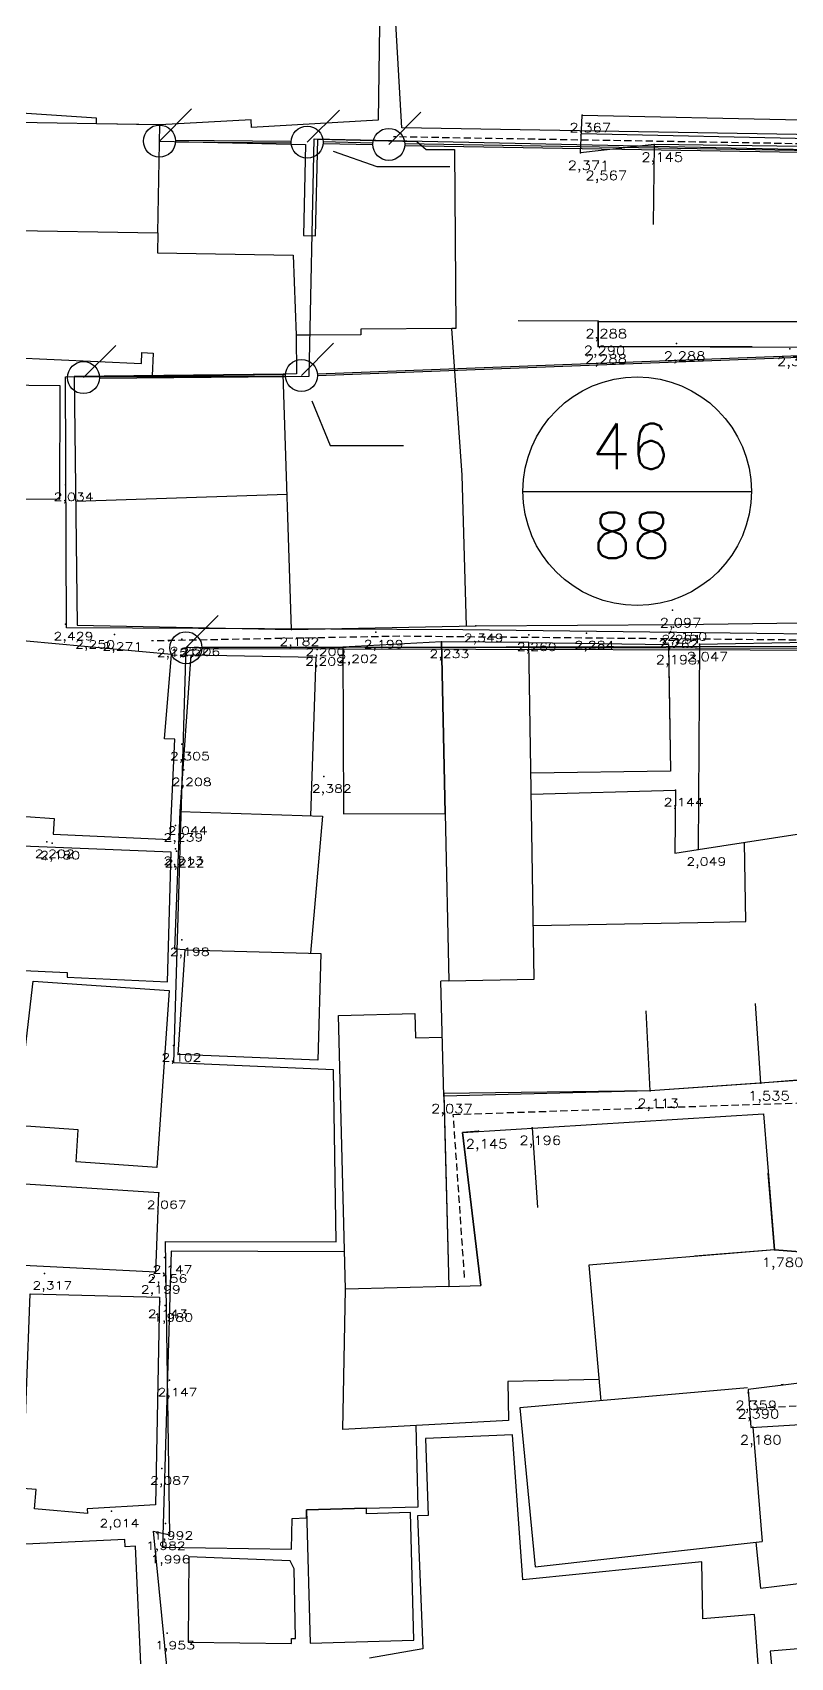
# Model space of a CAD drawing. Extents: x -160 to 364724, y -100 to 7353297.
# Drawn here: x 359186.8 to 359220, y 7352614 to 7352685.1 of the extents above; entities that cross this region are included whole.
import ezdxf
from ezdxf.enums import TextEntityAlignment as Align

# ---------------------------------------------------------------- set-up
doc = ezdxf.new("R2010")
doc.units = 0
doc.header["$LTSCALE"] = 5
for name, pattern in [('CENTER2', [1.125, 0.75, -0.125, 0.125, -0.125]), ('CONTINUO', [0]), ('DASHDOT2', [12.7, 6.35, -3.175, 0, -3.175]), ('HIDDEN2', [0.1875, 0.125, -0.0625])]:
    doc.linetypes.add(name, pattern=pattern)
for name, color, linetype in [('0-quadras', 6, 'Continuous'), ('COTAS', 1, 'Continuous'), ('ID_TRECHO_PV', 7, 'Continuous'), ('LIN - REDE EXISTENTE SECUNDÁRIA', 2, 'Continuous'), ('LT-COTAS', 7, 'CONTINUO'), ('LT-COTAS-W', 7, 'CONTINUO'), ('ortofoto', 7, 'Continuous'), ('P_Eixo', 1, 'CENTER2'), ('PONTOS-AGUA_U', 7, 'Continuous'), ('PS_PONTOS_IDENTIFICACAO_LIN', 7, 'Continuous'), ('TEXTO', 7, 'Continuous'), ('TUBO_PE_80_NTS194_PN_10', 7, 'Continuous'), ('TUBO_PE_80_NTS194_PN_12_5', 7, 'Continuous')]:
    doc.layers.add(name, color=color, linetype=linetype)
doc.layers.add('LT-ALINHAMENTO-PREDIAL', color=4, linetype='DASHDOT2', lineweight=25)
doc.styles.add('SABESP', font='ROMANS.shx', dxfattribs={"height": 2})
doc.styles.add('simplex', font='simplex.shx', dxfattribs={"width": 0.8})
doc.styles.get("Standard").update_dxf_attribs({"font": 'arial.ttf'})
picture_1 = doc.add_image_def('image1.tif', size_in_pixel=(14710, 13573))

# ---------------------------------------------------------------- blocks, each defined once
blk = doc.blocks.new('SIMB_PONTO')
at = {"color": 0}
blk.add_point((0, 0), dxfattribs=at)
for tag in ['COTA', 'PONTO', 'DESC']:
    blk.add_attdef(tag, (0, 0), '', height=1)
blk = doc.blocks.new('*U967', base_point=(550.698, 290.358))
blk.add_circle((550.698, 290.358), 0.14)
blk = doc.blocks.new('*U968', base_point=(550.698, 290.358))
blk.add_circle((550.698, 290.358), 0.14)
blk = doc.blocks.new('*U969', base_point=(550.698, 290.358))
blk.add_circle((550.698, 290.358), 0.14)
blk = doc.blocks.new('*U978', base_point=(550.698, 290.358))
blk.add_circle((550.698, 290.358), 0.14)
blk = doc.blocks.new('*U981', base_point=(550.698, 290.358))
blk.add_circle((550.698, 290.358), 0.14)
blk = doc.blocks.new('*U982', base_point=(550.698, 290.358))
blk.add_circle((550.698, 290.358), 0.14)

msp = doc.modelspace()

# ---------------------------------------------------------------- linework, layer by layer
at = {"layer": '0-quadras', "color": 5, "lineweight": 30, "ltscale": 0.3}
for points in [[(359270.236, 7352689.021), (359270.181, 7352679.778), (359240.103, 7352680.072), (359238.397, 7352680.324), (359203.002, 7352680.914), (359202.416, 7352691.073)], [(359233.746, 7352658.605), (359205.668, 7352658.957), (359188.327, 7352659.053), (359188.28, 7352670.029), (359198.935, 7352670.052), (359199.166, 7352680.434), (359224.186, 7352679.897)], [(359222.584, 7352672.435), (359211.591, 7352672.435), (359211.587, 7352671.357), (359221.388, 7352671.321)], [(359193.241, 7352608.321), (359192.128, 7352619.542), (359192.838, 7352619.377), (359192.648, 7352632.209), (359200.122, 7352632.194), (359200.004, 7352639.709), (359193.017, 7352640.019), (359193.555, 7352658.194), (359221.574, 7352658.253)], [(359226.148, 7352639.653), (359213.86, 7352638.799), (359204.836, 7352638.682), (359205.053, 7352630.244), (359206.448, 7352630.279), (359205.651, 7352636.978), (359218.821, 7352637.795), (359219.311, 7352631.845), (359222.289, 7352631.604)], [(359222.611, 7352626.29), (359218.149, 7352625.735), (359218.277, 7352624.075), (359227.679, 7352624.639)], [(359219.135, 7352606.328), (359218.425, 7352615.886), (359216.171, 7352615.708), (359216.126, 7352618.198), (359208.295, 7352617.401), (359207.835, 7352623.745), (359204.039, 7352623.597), (359204.143, 7352620.217), (359203.683, 7352620.202), (359203.92, 7352614.388), (359201.577, 7352613.984)]]:
    msp.add_lwpolyline(points, dxfattribs=at)
at = {"layer": 'COTAS', "ltscale": 4}
msp.add_line((359208.294, 7352665.018), (359218.294, 7352665.018), dxfattribs=at)
msp.add_line((359208.294, 7352665.018), (359218.294, 7352665.018), dxfattribs=at)
at = {"layer": 'COTAS'}
msp.add_circle((359213.294, 7352665.025), 5, dxfattribs=at)
msp.add_circle((359213.294, 7352665.025), 5, dxfattribs=at)
at = {"layer": 'ID_TRECHO_PV'}
for p, q in [((359192.388, 7352680.339), (359193.795, 7352681.746)), ((359198.856, 7352680.29), (359200.263, 7352681.697)), ((359202.428, 7352680.194), (359203.835, 7352681.602)), ((359189.066, 7352669.992), (359190.474, 7352671.399)), ((359198.604, 7352670.086), (359200.011, 7352671.493)), ((359193.549, 7352658.178), (359194.956, 7352659.585))]:
    msp.add_line(p, q, dxfattribs=at)
at = {"layer": 'LIN - REDE EXISTENTE SECUNDÁRIA'}
msp.add_line((359272.745, 7352679.342), (359210.857, 7352680.653), dxfattribs=at)
at = {"layer": 'LT-ALINHAMENTO-PREDIAL', "color": 8}
for p, q in [((359216.024, 7352658.336), (359220.772, 7352658.419)), ((359204.839, 7352638.566), (359204.709, 7352643.597)), ((359218.711, 7352639.131), (359213.86, 7352638.799)), ((359221.548, 7352639.36), (359218.711, 7352639.131)), ((359213.86, 7352638.799), (359204.839, 7352638.566))]:
    msp.add_line(p, q, dxfattribs=at)
at = {"layer": 'LT-ALINHAMENTO-PREDIAL', "color": 8, "ltscale": 3, "flags": 128}
for points in [[(359185.914, 7352681.591), (359186.043, 7352690.002), (359192.099, 7352690.152), (359192.106, 7352689.894), (359200.284, 7352690.097), (359200.268, 7352690.75), (359201.46, 7352690.78), (359202.021, 7352685.389), (359201.956, 7352681.248), (359196.416, 7352680.926), (359196.396, 7352681.264), (359192.4, 7352681.047), (359189.634, 7352681.095), (359189.638, 7352681.345), (359185.914, 7352681.591)], [(359192.254, 7352681.05), (359177.46, 7352681.306), (359177.378, 7352676.581), (359192.318, 7352676.322), (359192.4, 7352681.047)], [(359192.388, 7352680.339), (359198.787, 7352680.189), (359198.694, 7352676.203), (359199.215, 7352676.191), (359199.315, 7352680.428), (359203.659, 7352680.325), (359204.062, 7352679.974), (359205.305, 7352679.974), (359205.356, 7352672.136), (359205.186, 7352672.134)], [(359186.142, 7352676.429), (359185.875, 7352670.877), (359191.602, 7352670.603), (359191.625, 7352671.091), (359192.114, 7352671.067), (359192.067, 7352670.077)], [(359192.318, 7352676.322), (359192.303, 7352675.448), (359198.238, 7352675.345), (359198.371, 7352671.842)], [(359205.824, 7352659.123), (359205.64, 7352665.719), (359205.186, 7352672.134), (359201.197, 7352672.108), (359201.199, 7352671.86), (359199, 7352671.846), (359198.371, 7352671.842), (359198.382, 7352670.154), (359197.803, 7352670.147)], [(359180.883, 7352669.699), (359180.82, 7352664.78), (359183.488, 7352664.702), (359188.023, 7352664.677), (359188.051, 7352669.628), (359180.884, 7352669.721)], [(359188.657, 7352670.026), (359188.79, 7352659.161), (359198.163, 7352658.968), (359197.803, 7352670.147), (359188.657, 7352670.035)], [(359188.723, 7352664.593), (359197.973, 7352664.891)], [(359177.344, 7352659.306), (359176.793, 7352651.581), (359182.466, 7352651.176), (359182.434, 7352650.738), (359184.977, 7352650.557), (359185.002, 7352650.906), (359187.779, 7352650.708), (359187.739, 7352650.025), (359192.861, 7352649.787), (359193.065, 7352654.178), (359192.609, 7352654.199), (359192.913, 7352657.886), (359177.344, 7352659.306)], [(359198.163, 7352658.968), (359206.233, 7352659.132), (359215.135, 7352659.199), (359222.574, 7352659.3)], [(359200.408, 7352658.204), (359200.449, 7352650.909), (359204.889, 7352650.934), (359204.727, 7352658.433), (359200.408, 7352658.204)], [(359204.727, 7352658.433), (359204.889, 7352650.934), (359205.048, 7352643.604), (359208.783, 7352643.685), (359208.558, 7352658.4), (359204.727, 7352658.433)], [(359208.55, 7352658.4), (359214.667, 7352658.315), (359214.751, 7352652.78), (359208.646, 7352652.687)], [(359214.668, 7352658.204), (359214.751, 7352652.78)], [(359193.299, 7352651.017), (359193.775, 7352657.867), (359199.232, 7352657.759), (359199.005, 7352650.831)], [(359208.66, 7352651.766), (359214.978, 7352651.947), (359214.949, 7352649.188), (359215.973, 7352649.348)], [(359193.518, 7352644.97), (359193.066, 7352645), (359193.299, 7352651.017), (359199.518, 7352650.814), (359198.993, 7352644.814)], [(359208.748, 7352646.022), (359215.955, 7352646.159), (359218.052, 7352646.199), (359217.987, 7352649.663)], [(359184.687, 7352649.574), (359184.415, 7352644.625), (359185.427, 7352644.534), (359186.119, 7352644.079), (359188.356, 7352643.974), (359188.347, 7352643.768), (359192.744, 7352643.562), (359192.896, 7352649.229), (359184.687, 7352649.574)], [(359193.209, 7352640.39), (359193.518, 7352644.97), (359199.459, 7352644.801), (359199.326, 7352640.131), (359193.209, 7352640.39)], [(359186.86, 7352643.599), (359192.812, 7352643.187), (359192.276, 7352635.442), (359188.738, 7352635.687), (359188.835, 7352637.097), (359186.132, 7352637.284), (359186.86, 7352643.599)], [(359205.048, 7352643.604), (359204.709, 7352643.597)], [(359204.839, 7352638.566), (359205.053, 7352630.244), (359200.527, 7352630.127), (359200.218, 7352642.096), (359203.562, 7352642.183), (359203.59, 7352641.11), (359204.772, 7352641.14)], [(359185.665, 7352634.209), (359185.578, 7352631.214), (359192.234, 7352630.877), (359192.355, 7352634.341), (359186.057, 7352634.739), (359186.041, 7352634.192), (359185.665, 7352634.209)], [(359200.485, 7352631.756), (359192.9, 7352631.784), (359192.518, 7352618.831), (359198.173, 7352618.754), (359198.191, 7352620.097), (359198.831, 7352620.114), (359198.821, 7352620.473), (359201.448, 7352620.544), (359203.717, 7352620.606), (359203.62, 7352624.154)], [(359186.734, 7352629.914), (359192.396, 7352629.776), (359192.221, 7352620.692), (359189.228, 7352620.518), (359189.24, 7352620.309), (359186.918, 7352620.518), (359186.993, 7352621.353), (359186.412, 7352621.405), (359186.734, 7352629.914)], [(359205.053, 7352630.244), (359206.448, 7352630.279)], [(359218.132, 7352625.799), (359208.168, 7352624.925), (359208.839, 7352617.97), (359218.766, 7352619.086)], [(359198.821, 7352620.473), (359198.981, 7352614.642), (359203.522, 7352614.766), (359203.37, 7352620.353), (359201.455, 7352620.3), (359201.448, 7352620.544), (359198.821, 7352620.473)], [(359180.78, 7352619.016), (359180.933, 7352615.628), (359183.984, 7352615.765), (359184.106, 7352613.056), (359191.596, 7352613.393), (359191.336, 7352618.877), (359190.891, 7352618.855), (359190.876, 7352619.168), (359183.818, 7352618.834), (359183.788, 7352619.478), (359182.836, 7352619.433), (359182.854, 7352619.066), (359180.78, 7352619.016)], [(359193.67, 7352618.414), (359193.643, 7352614.685), (359198.167, 7352614.62), (359198.171, 7352614.837), (359198.344, 7352614.835), (359198.29, 7352617.896), (359198.114, 7352618.233), (359193.67, 7352618.414)], [(359218.494, 7352619.056), (359218.688, 7352617.04), (359222.778, 7352617.553), (359222.826, 7352617.053), (359228.525, 7352617.578), (359228.591, 7352616.869), (359233.973, 7352617.364), (359246.809, 7352618.089)], [(359225.54, 7352614.836), (359219.123, 7352614.287), (359219.872, 7352605.906), (359226.189, 7352606.668)]]:
    msp.add_lwpolyline(points, dxfattribs=at)
at = {"layer": 'LT-ALINHAMENTO-PREDIAL', "color": 8, "flags": 128}
for points in [[(359222.616, 7352672.434), (359223.626, 7352680.061), (359214.045, 7352680.187), (359210.821, 7352679.829), (359210.892, 7352681.476), (359234.878, 7352680.963)], [(359214.045, 7352680.187), (359213.999, 7352676.687)], [(359270.462, 7352669.758), (359260.975, 7352669.79), (359249.917, 7352669.877), (359243.838, 7352669.819), (359235.201, 7352669.63), (359223.783, 7352670.452), (359223.444, 7352664.813), (359221.564, 7352665.037), (359221.388, 7352671.321), (359211.584, 7352671.357), (359211.591, 7352672.465), (359222.616, 7352672.434), (359222.581, 7352671.68), (359226.61, 7352671.441), (359232.863, 7352671.012), (359239.263, 7352670.896), (359246.482, 7352671.1), (359251.802, 7352671.184), (359257.397, 7352670.953), (359257.408, 7352671.605), (359270.792, 7352671.494), (359270.792, 7352671.494), (359271.212, 7352678.397), (359263.268, 7352678.42), (359257.528, 7352678.895), (359246.464, 7352678.498), (359239.749, 7352678.516), (359239.682, 7352677.463), (359234.783, 7352677.826), (359229.561, 7352677.994), (359229.583, 7352678.535), (359225.079, 7352678.856), (359224.872, 7352675.362)], [(359211.591, 7352672.465), (359208.091, 7352672.475)], [(359214.668, 7352658.205), (359214.668, 7352658.204)], [(359216.024, 7352658.336), (359215.973, 7352649.348), (359221.331, 7352650.187)], [(359218.711, 7352639.131), (359218.472, 7352642.622)], [(359213.86, 7352638.799), (359213.696, 7352642.295)], [(359246.871, 7352616.994), (359241.675, 7352616.693), (359242.177, 7352610.303), (359251.297, 7352610.956), (359271.582, 7352612.588), (359270.876, 7352626.804), (359261.808, 7352626.618), (359254.293, 7352626.01), (359245.594, 7352624.517), (359227.679, 7352624.639), (359222.168, 7352624.377), (359218.355, 7352624.081), (359218.141, 7352625.799), (359222.611, 7352626.29), (359222.611, 7352626.29), (359230.349, 7352626.314), (359237.511, 7352627.016), (359245.473, 7352627.502), (359271.087, 7352628.784), (359270.697, 7352633.672), (359253.051, 7352632.926), (359245.22, 7352632.348), (359237.265, 7352631.887), (359229.776, 7352632.017), (359222.289, 7352631.604), (359219.31, 7352631.845), (359218.821, 7352637.795), (359208.705, 7352637.184), (359206.355, 7352637.025)], [(359208.705, 7352637.184), (359208.941, 7352633.692)], [(359219.31, 7352631.845), (359215.822, 7352631.558)]]:
    msp.add_lwpolyline(points, dxfattribs=at)
at = {"layer": 'LT-ALINHAMENTO-PREDIAL', "color": 8, "ltscale": 3, "flags": 128}
for points, elevation in [([(359206.355, 7352637.026), (359205.651, 7352636.978), (359206.448, 7352630.279)], 2.145), ([(359219.31, 7352631.845), (359211.187, 7352631.176), (359211.708, 7352625.235)], 1.78), ([(359211.626, 7352626.172), (359207.633, 7352626.087), (359207.669, 7352624.375), (359200.418, 7352623.98), (359200.527, 7352630.127)], 1.78), ([(359218.355, 7352624.081), (359218.766, 7352619.086)], 2.18)]:
    msp.add_lwpolyline(points, dxfattribs=dict(at, elevation=elevation))
at = {"layer": 'P_Eixo', "color": 1, "linetype": 'HIDDEN2', "ltscale": 0.5}
for p, q in [((359276.787, 7352679.256), (359202.627, 7352680.523)), ((359205.247, 7352637.764), (359231.99, 7352638.656)), ((359205.746, 7352630.629), (359205.247, 7352637.764)), ((359218.545, 7352624.926), (359276.268, 7352627.946))]:
    msp.add_line(p, q, dxfattribs=at)
at = {"layer": 'P_Eixo', "linetype": 'HIDDEN2', "ltscale": 0.5, "flags": 128}
msp.add_lwpolyline([(359221.657, 7352658.499), (359202.911, 7352658.678), (359192.043, 7352658.474)], dxfattribs=at)
at = {"layer": 'PS_PONTOS_IDENTIFICACAO_LIN', "linetype": 'Continuous'}
for points in [[(359199.988, 7352679.893), (359201.899, 7352679.224), (359205.099, 7352679.224)], [(359199.06, 7352668.976), (359199.865, 7352667.021), (359203.065, 7352667.021)]]:
    msp.add_lwpolyline(points, dxfattribs=at)
at = {"layer": 'TUBO_PE_80_NTS194_PN_10'}
for points in [[(359193.087, 7352680.334), (359193.087, 7352680.302), (359198.156, 7352680.264), (359198.156, 7352680.295), (359198.156, 7352680.327), (359193.088, 7352680.365)], [(359189.766, 7352669.999), (359189.766, 7352669.968), (359197.904, 7352670.047), (359197.904, 7352670.079), (359197.904, 7352670.11), (359189.766, 7352670.031)]]:
    msp.add_lwpolyline(points, close=True, dxfattribs=at)
at = {"layer": 'TUBO_PE_80_NTS194_PN_12_5'}
for points in [[(359201.729, 7352680.213), (359201.73, 7352680.245), (359199.556, 7352680.303), (359199.555, 7352680.271), (359199.554, 7352680.24), (359201.728, 7352680.182)], [(359221.169, 7352670.949), (359221.168, 7352670.981), (359199.301, 7352670.144), (359199.303, 7352670.112), (359199.304, 7352670.081), (359221.17, 7352670.918)]]:
    msp.add_lwpolyline(points, close=True, dxfattribs=at)
at = {"layer": 'TUBO_PE_80_NTS194_PN_12_5', "linetype": 'Continuous'}
for points in [[(359203.127, 7352680.182), (359203.127, 7352680.151), (359273.888, 7352678.943), (359273.889, 7352678.974), (359273.89, 7352679.006), (359203.128, 7352680.214)], [(359194.249, 7352658.176), (359194.248, 7352658.144), (359230.238, 7352658.061), (359230.238, 7352658.092), (359230.238, 7352658.124), (359194.249, 7352658.207)]]:
    msp.add_lwpolyline(points, close=True, dxfattribs=at)

# ---------------------------------------------------------------- block references
at = {"layer": 'LT-COTAS', "color": 3}
ref = msp.add_blockref('SIMB_PONTO', (359188.283, 7352665.302, 2.034), dxfattribs=at)
ref.add_attrib('COTA', '2,034', dxfattribs={"layer": '0', "color": 8, "height": 0.35, "style": 'simplex', "width": 1.235294, "flags": 8}).set_placement((359187.758, 7352664.602), (359189.508, 7352664.602), align=Align.FIT)
for p in [(359188.283, 7352665.302, 2.034), (359188.278, 7352659.204, 2.429), (359198.163, 7352658.968, 2.182), (359206.233, 7352659.132, 2.349), (359214.882, 7352659.08, 2.291), (359215.135, 7352659.199, 2.15), (359189.221, 7352658.851, 2.25), (359190.419, 7352658.76, 2.271), (359192.796, 7352658.476, 2.151), (359193.365, 7352658.555, 2.252), (359193.825, 7352658.525, 2.206), (359199.301, 7352658.53, 2.2), (359200.72, 7352658.221, 2.202), (359201.856, 7352658.854, 2.199), (359204.727, 7352658.433, 2.233), (359208.553, 7352658.739, 2.269), (359211.079, 7352658.817, 2.284), (359214.752, 7352658.868, 2.262), (359199.289, 7352658.101, 2.209), (359193.374, 7352653.96, 2.305), (359193.45, 7352652.83, 2.208), (359199.581, 7352652.54, 2.382), (359214.978, 7352651.947, 2.144), (359193.089, 7352650.409, 2.239), (359193.278, 7352650.702, 2.044), (359187.455, 7352649.693, 2.202), (359187.692, 7352649.623, 2.18), (359193.087, 7352649.379, 2.213), (359193.14, 7352649.284, 2.222), (359215.973, 7352649.348, 2.049), (359193.366, 7352645.407, 2.198), (359193.006, 7352640.781, 2.102), (359192.355, 7352634.341, 2.067), (359192.609, 7352631.502, 2.147), (359187.351, 7352630.813, 2.317), (359192.101, 7352630.637, 2.199), (359192.385, 7352631.108, 2.156), (359192.407, 7352629.566, 2.143), (359192.635, 7352629.41, 1.98), (359192.83, 7352626.138, 2.147), (359192.5, 7352622.274, 2.087), (359190.284, 7352620.405, 2.014), (359192.648, 7352619.873, 1.992), (359192.316, 7352619.426, 1.982), (359192.518, 7352618.831, 1.996), (359192.722, 7352615.07, 1.953)]:
    msp.add_blockref('SIMB_PONTO', p, dxfattribs=at)
ref = msp.add_blockref('SIMB_PONTO', (359188.278, 7352659.204, 2.429), dxfattribs=at)
ref.add_attrib('COTA', '2,429', dxfattribs={"layer": '0', "color": 8, "height": 0.35, "style": 'simplex', "width": 1.26506, "flags": 8}).set_placement((359187.753, 7352658.504), (359189.503, 7352658.504), align=Align.FIT)
ref = msp.add_blockref('SIMB_PONTO', (359198.163, 7352658.968, 2.182), dxfattribs=at)
ref.add_attrib('COTA', '2,182', dxfattribs={"layer": '0', "color": 8, "height": 0.35, "style": 'simplex', "width": 1.3125, "flags": 8}).set_placement((359197.638, 7352658.268), (359199.388, 7352658.268), align=Align.FIT)
ref = msp.add_blockref('SIMB_PONTO', (359206.233, 7352659.132, 2.349), dxfattribs=at)
ref.add_attrib('COTA', '2,349', dxfattribs={"layer": '0', "color": 8, "height": 0.35, "style": 'simplex', "width": 1.26506, "flags": 8}).set_placement((359205.708, 7352658.432), (359207.458, 7352658.432), align=Align.FIT)
ref = msp.add_blockref('SIMB_PONTO', (359214.882, 7352659.08, 2.291), dxfattribs=at)
ref.add_attrib('COTA', '2,291', dxfattribs={"layer": '0', "color": 8, "height": 0.35, "style": 'simplex', "width": 1.4, "flags": 8}).set_placement((359214.357, 7352658.38), (359216.107, 7352658.38), align=Align.FIT)
ref = msp.add_blockref('SIMB_PONTO', (359215.135, 7352659.199, 2.15), dxfattribs=at)
ref.add_attrib('COTA', '2,150', dxfattribs={"layer": '0', "color": 8, "height": 0.35, "style": 'simplex', "width": 1.3125, "flags": 8}).set_placement((359214.61, 7352658.499), (359216.36, 7352658.499), align=Align.FIT)
ref = msp.add_blockref('SIMB_PONTO', (359189.221, 7352658.851, 2.25), dxfattribs=at)
ref.add_attrib('COTA', '2,250', dxfattribs={"layer": '0', "color": 8, "height": 0.35, "style": 'simplex', "width": 1.25, "flags": 8}).set_placement((359188.696, 7352658.151), (359190.446, 7352658.151), align=Align.FIT)
ref = msp.add_blockref('SIMB_PONTO', (359190.419, 7352658.76, 2.271), dxfattribs=at)
ref.add_attrib('COTA', '2,271', dxfattribs={"layer": '0', "color": 8, "height": 0.35, "style": 'simplex', "width": 1.4, "flags": 8}).set_placement((359189.894, 7352658.06), (359191.644, 7352658.06), align=Align.FIT)
ref = msp.add_blockref('SIMB_PONTO', (359192.796, 7352658.476, 2.151), dxfattribs=at)
ref.add_attrib('COTA', '2,151', dxfattribs={"layer": '0', "color": 8, "height": 0.35, "style": 'simplex', "width": 1.478873, "flags": 8}).set_placement((359192.271, 7352657.776), (359194.021, 7352657.776), align=Align.FIT)
ref = msp.add_blockref('SIMB_PONTO', (359193.365, 7352658.555, 2.252), dxfattribs=at)
ref.add_attrib('COTA', '2,252', dxfattribs={"layer": '0', "color": 8, "height": 0.35, "style": 'simplex', "width": 1.25, "flags": 8}).set_placement((359192.84, 7352657.855), (359194.59, 7352657.855), align=Align.FIT)
ref = msp.add_blockref('SIMB_PONTO', (359193.825, 7352658.525, 2.206), dxfattribs=at)
ref.add_attrib('COTA', '2,206', dxfattribs={"layer": '0', "color": 8, "height": 0.35, "style": 'simplex', "width": 1.26506, "flags": 8}).set_placement((359193.3, 7352657.825), (359195.05, 7352657.825), align=Align.FIT)
ref = msp.add_blockref('SIMB_PONTO', (359199.301, 7352658.53, 2.2), dxfattribs=at)
ref.add_attrib('COTA', '2,200', dxfattribs={"layer": '0', "color": 8, "height": 0.35, "style": 'simplex', "width": 1.25, "flags": 8}).set_placement((359198.776, 7352657.83), (359200.526, 7352657.83), align=Align.FIT)
ref = msp.add_blockref('SIMB_PONTO', (359200.72, 7352658.221, 2.202), dxfattribs=at)
ref.add_attrib('COTA', '2,202', dxfattribs={"layer": '0', "color": 8, "height": 0.35, "style": 'simplex', "width": 1.25, "flags": 8}).set_placement((359200.195, 7352657.521), (359201.945, 7352657.521), align=Align.FIT)
ref = msp.add_blockref('SIMB_PONTO', (359201.856, 7352658.854, 2.199), dxfattribs=at)
ref.add_attrib('COTA', '2,199', dxfattribs={"layer": '0', "color": 8, "height": 0.35, "style": 'simplex', "width": 1.329114, "flags": 8}).set_placement((359201.331, 7352658.154), (359203.081, 7352658.154), align=Align.FIT)
ref = msp.add_blockref('SIMB_PONTO', (359204.727, 7352658.433, 2.233), dxfattribs=at)
ref.add_attrib('COTA', '2,233', dxfattribs={"layer": '0', "color": 8, "height": 0.35, "style": 'simplex', "width": 1.25, "flags": 8}).set_placement((359204.202, 7352657.733), (359205.952, 7352657.733), align=Align.FIT)
ref = msp.add_blockref('SIMB_PONTO', (359208.553, 7352658.739, 2.269), dxfattribs=at)
ref.add_attrib('COTA', '2,269', dxfattribs={"layer": '0', "color": 8, "height": 0.35, "style": 'simplex', "width": 1.26506, "flags": 8}).set_placement((359208.028, 7352658.039), (359209.778, 7352658.039), align=Align.FIT)
ref = msp.add_blockref('SIMB_PONTO', (359211.079, 7352658.817, 2.284), dxfattribs=at)
ref.add_attrib('COTA', '2,284', dxfattribs={"layer": '0', "color": 8, "height": 0.35, "style": 'simplex', "width": 1.235294, "flags": 8}).set_placement((359210.554, 7352658.117), (359212.304, 7352658.117), align=Align.FIT)
ref = msp.add_blockref('SIMB_PONTO', (359214.752, 7352658.868, 2.262), dxfattribs=at)
ref.add_attrib('COTA', '2,262', dxfattribs={"layer": '0', "color": 8, "height": 0.35, "style": 'simplex', "width": 1.25, "flags": 8}).set_placement((359214.227, 7352658.168), (359215.977, 7352658.168), align=Align.FIT)
ref = msp.add_blockref('SIMB_PONTO', (359199.289, 7352658.101, 2.209), dxfattribs=at)
ref.add_attrib('COTA', '2,209', dxfattribs={"layer": '0', "color": 8, "height": 0.35, "style": 'simplex', "width": 1.26506, "flags": 8}).set_placement((359198.764, 7352657.401), (359200.514, 7352657.401), align=Align.FIT)
ref = msp.add_blockref('SIMB_PONTO', (359193.374, 7352653.96, 2.305), dxfattribs=at)
ref.add_attrib('COTA', '2,305', dxfattribs={"layer": '0', "color": 8, "height": 0.35, "style": 'simplex', "width": 1.25, "flags": 8}).set_placement((359192.849, 7352653.26), (359194.599, 7352653.26), align=Align.FIT)
ref = msp.add_blockref('SIMB_PONTO', (359193.45, 7352652.83, 2.208), dxfattribs=at)
ref.add_attrib('COTA', '2,208', dxfattribs={"layer": '0', "color": 8, "height": 0.35, "style": 'simplex', "width": 1.25, "flags": 8}).set_placement((359192.925, 7352652.13), (359194.675, 7352652.13), align=Align.FIT)
ref = msp.add_blockref('SIMB_PONTO', (359199.581, 7352652.54, 2.382), dxfattribs=at)
ref.add_attrib('COTA', '2,382', dxfattribs={"layer": '0', "color": 8, "height": 0.35, "style": 'simplex', "width": 1.25, "flags": 8}).set_placement((359199.056, 7352651.84), (359200.806, 7352651.84), align=Align.FIT)
ref = msp.add_blockref('SIMB_PONTO', (359214.978, 7352651.947, 2.144), dxfattribs=at)
ref.add_attrib('COTA', '2,144', dxfattribs={"layer": '0', "color": 8, "height": 0.35, "style": 'simplex', "width": 1.296296, "flags": 8}).set_placement((359214.453, 7352651.247), (359216.203, 7352651.247), align=Align.FIT)
ref = msp.add_blockref('SIMB_PONTO', (359193.089, 7352650.409, 2.239), dxfattribs=at)
ref.add_attrib('COTA', '2,239', dxfattribs={"layer": '0', "color": 8, "height": 0.35, "style": 'simplex', "width": 1.26506, "flags": 8}).set_placement((359192.564, 7352649.709), (359194.314, 7352649.709), align=Align.FIT)
ref = msp.add_blockref('SIMB_PONTO', (359193.278, 7352650.702, 2.044), dxfattribs=at)
ref.add_attrib('COTA', '2,044', dxfattribs={"layer": '0', "color": 8, "height": 0.35, "style": 'simplex', "width": 1.235294, "flags": 8}).set_placement((359192.753, 7352650.002), (359194.503, 7352650.002), align=Align.FIT)
ref = msp.add_blockref('SIMB_PONTO', (359187.455, 7352649.693, 2.202), dxfattribs=at)
ref.add_attrib('COTA', '2,202', dxfattribs={"layer": '0', "color": 8, "height": 0.35, "style": 'simplex', "width": 1.25, "flags": 8}).set_placement((359186.93, 7352648.993), (359188.68, 7352648.993), align=Align.FIT)
ref = msp.add_blockref('SIMB_PONTO', (359187.692, 7352649.623, 2.18), dxfattribs=at)
ref.add_attrib('COTA', '2,180', dxfattribs={"layer": '0', "color": 8, "height": 0.35, "style": 'simplex', "width": 1.3125, "flags": 8}).set_placement((359187.167, 7352648.923), (359188.917, 7352648.923), align=Align.FIT)
ref = msp.add_blockref('SIMB_PONTO', (359193.087, 7352649.379, 2.213), dxfattribs=at)
ref.add_attrib('COTA', '2,213', dxfattribs={"layer": '0', "color": 8, "height": 0.35, "style": 'simplex', "width": 1.3125, "flags": 8}).set_placement((359192.562, 7352648.679), (359194.312, 7352648.679), align=Align.FIT)
ref = msp.add_blockref('SIMB_PONTO', (359193.14, 7352649.284, 2.222), dxfattribs=at)
ref.add_attrib('COTA', '2,222', dxfattribs={"layer": '0', "color": 8, "height": 0.35, "style": 'simplex', "width": 1.25, "flags": 8}).set_placement((359192.615, 7352648.584), (359194.365, 7352648.584), align=Align.FIT)
ref = msp.add_blockref('SIMB_PONTO', (359215.973, 7352649.348, 2.049), dxfattribs=at)
ref.add_attrib('COTA', '2,049', dxfattribs={"layer": '0', "color": 8, "height": 0.35, "style": 'simplex', "width": 1.26506, "flags": 8}).set_placement((359215.448, 7352648.648), (359217.198, 7352648.648), align=Align.FIT)
ref = msp.add_blockref('SIMB_PONTO', (359193.366, 7352645.407, 2.198), dxfattribs=at)
ref.add_attrib('COTA', '2,198', dxfattribs={"layer": '0', "color": 8, "height": 0.35, "style": 'simplex', "width": 1.3125, "flags": 8}).set_placement((359192.841, 7352644.707), (359194.591, 7352644.707), align=Align.FIT)
ref = msp.add_blockref('SIMB_PONTO', (359193.006, 7352640.781, 2.102), dxfattribs=at)
ref.add_attrib('COTA', '2,102', dxfattribs={"layer": '0', "color": 8, "height": 0.35, "style": 'simplex', "width": 1.3125, "flags": 8}).set_placement((359192.481, 7352640.081), (359194.231, 7352640.081), align=Align.FIT)
ref = msp.add_blockref('SIMB_PONTO', (359192.355, 7352634.341, 2.067), dxfattribs=at)
ref.add_attrib('COTA', '2,067', dxfattribs={"layer": '0', "color": 8, "height": 0.35, "style": 'simplex', "width": 1.25, "flags": 8}).set_placement((359191.83, 7352633.641), (359193.58, 7352633.641), align=Align.FIT)
ref = msp.add_blockref('SIMB_PONTO', (359192.609, 7352631.502, 2.147), dxfattribs=at)
ref.add_attrib('COTA', '2,147', dxfattribs={"layer": '0', "color": 8, "height": 0.35, "style": 'simplex', "width": 1.3125, "flags": 8}).set_placement((359192.084, 7352630.802), (359193.834, 7352630.802), align=Align.FIT)
ref = msp.add_blockref('SIMB_PONTO', (359187.351, 7352630.813, 2.317), dxfattribs=at)
ref.add_attrib('COTA', '2,317', dxfattribs={"layer": '0', "color": 8, "height": 0.35, "style": 'simplex', "width": 1.3125, "flags": 8}).set_placement((359186.826, 7352630.113), (359188.576, 7352630.113), align=Align.FIT)
ref = msp.add_blockref('SIMB_PONTO', (359192.101, 7352630.637, 2.199), dxfattribs=at)
ref.add_attrib('COTA', '2,199', dxfattribs={"layer": '0', "color": 8, "height": 0.35, "style": 'simplex', "width": 1.329114, "flags": 8}).set_placement((359191.576, 7352629.937), (359193.326, 7352629.937), align=Align.FIT)
ref = msp.add_blockref('SIMB_PONTO', (359192.385, 7352631.108, 2.156), dxfattribs=at)
ref.add_attrib('COTA', '2,156', dxfattribs={"layer": '0', "color": 8, "height": 0.35, "style": 'simplex', "width": 1.329114, "flags": 8}).set_placement((359191.86, 7352630.408), (359193.61, 7352630.408), align=Align.FIT)
ref = msp.add_blockref('SIMB_PONTO', (359192.407, 7352629.566, 2.143), dxfattribs=at)
ref.add_attrib('COTA', '2,143', dxfattribs={"layer": '0', "color": 8, "height": 0.35, "style": 'simplex', "width": 1.3125, "flags": 8}).set_placement((359191.882, 7352628.866), (359193.632, 7352628.866), align=Align.FIT)
ref = msp.add_blockref('SIMB_PONTO', (359192.635, 7352629.41, 1.98), dxfattribs=at)
ref.add_attrib('COTA', '1,980', dxfattribs={"layer": '0', "color": 8, "height": 0.35, "style": 'simplex', "width": 1.3125, "flags": 8}).set_placement((359192.11, 7352628.71), (359193.86, 7352628.71), align=Align.FIT)
ref = msp.add_blockref('SIMB_PONTO', (359192.83, 7352626.138, 2.147), dxfattribs=at)
ref.add_attrib('COTA', '2,147', dxfattribs={"layer": '0', "color": 8, "height": 0.35, "style": 'simplex', "width": 1.3125, "flags": 8}).set_placement((359192.305, 7352625.438), (359194.055, 7352625.438), align=Align.FIT)
ref = msp.add_blockref('SIMB_PONTO', (359192.5, 7352622.274, 2.087), dxfattribs=at)
ref.add_attrib('COTA', '2,087', dxfattribs={"layer": '0', "color": 8, "height": 0.35, "style": 'simplex', "width": 1.25, "flags": 8}).set_placement((359191.975, 7352621.574), (359193.725, 7352621.574), align=Align.FIT)
ref = msp.add_blockref('SIMB_PONTO', (359190.284, 7352620.405, 2.014), dxfattribs=at)
ref.add_attrib('COTA', '2,014', dxfattribs={"layer": '0', "color": 8, "height": 0.35, "style": 'simplex', "width": 1.296296, "flags": 8}).set_placement((359189.759, 7352619.705), (359191.509, 7352619.705), align=Align.FIT)
ref = msp.add_blockref('SIMB_PONTO', (359192.648, 7352619.873, 1.992), dxfattribs=at)
ref.add_attrib('COTA', '1,992', dxfattribs={"layer": '0', "color": 8, "height": 0.35, "style": 'simplex', "width": 1.3125, "flags": 8}).set_placement((359192.123, 7352619.173), (359193.873, 7352619.173), align=Align.FIT)
ref = msp.add_blockref('SIMB_PONTO', (359192.316, 7352619.426, 1.982), dxfattribs=at)
ref.add_attrib('COTA', '1,982', dxfattribs={"layer": '0', "color": 8, "height": 0.35, "style": 'simplex', "width": 1.3125, "flags": 8}).set_placement((359191.791, 7352618.726), (359193.541, 7352618.726), align=Align.FIT)
ref = msp.add_blockref('SIMB_PONTO', (359192.518, 7352618.831, 1.996), dxfattribs=at)
ref.add_attrib('COTA', '1,996', dxfattribs={"layer": '0', "color": 8, "height": 0.35, "style": 'simplex', "width": 1.329114, "flags": 8}).set_placement((359191.993, 7352618.131), (359193.743, 7352618.131), align=Align.FIT)
ref = msp.add_blockref('SIMB_PONTO', (359192.722, 7352615.07, 1.953), dxfattribs=at)
ref.add_attrib('COTA', '1,953', dxfattribs={"layer": '0', "color": 8, "height": 0.35, "style": 'simplex', "width": 1.3125, "flags": 8}).set_placement((359192.197, 7352614.37), (359193.947, 7352614.37), align=Align.FIT)
at = {"layer": 'LT-COTAS-W', "color": 3}
ref = msp.add_blockref('SIMB_PONTO', (359210.892, 7352681.476, 2.367), dxfattribs=at)
ref.add_attrib('COTA', '2,367', dxfattribs={"layer": '0', "color": 8, "height": 0.4, "style": 'simplex', "width": 1.140625, "flags": 8}).set_placement((359210.33, 7352680.726), (359212.155, 7352680.726), align=Align.FIT)
for p in [(359210.892, 7352681.476, 2.367), (359210.821, 7352679.829, 2.371), (359214.045, 7352680.187, 2.145), (359211.594, 7352679.385, 2.567), (359211.591, 7352672.465, 2.288), (359211.516, 7352671.728, 2.29), (359211.584, 7352671.357, 2.288), (359215.021, 7352671.481, 2.288), (359219.981, 7352671.252, 2.326), (359214.844, 7352659.819, 2.097), (359214.845, 7352659.819, 2.097), (359214.668, 7352658.205, 2.193), (359216.024, 7352658.336, 2.047), (359218.711, 7352639.131, 1.535), (359204.839, 7352638.566, 2.037), (359213.86, 7352638.799, 2.113), (359206.355, 7352637.026, 2.145), (359208.705, 7352637.184, 2.196), (359219.31, 7352631.845, 1.78), (359218.159, 7352625.587, 2.359), (359218.253, 7352625.218, 2.39), (359218.355, 7352624.081, 2.18)]:
    msp.add_blockref('SIMB_PONTO', p, dxfattribs=at)
ref = msp.add_blockref('SIMB_PONTO', (359210.821, 7352679.829, 2.371), dxfattribs=at)
ref.add_attrib('COTA', '2,371', dxfattribs={"layer": '0', "color": 8, "height": 0.4, "style": 'simplex', "width": 1.2775, "flags": 8}).set_placement((359210.258, 7352679.079), (359212.083, 7352679.079), align=Align.FIT)
ref = msp.add_blockref('SIMB_PONTO', (359214.045, 7352680.187, 2.145), dxfattribs=at)
ref.add_attrib('COTA', '2,145', dxfattribs={"layer": '0', "color": 8, "height": 0.4, "style": 'simplex', "width": 1.197656, "flags": 8}).set_placement((359213.482, 7352679.437), (359215.307, 7352679.437), align=Align.FIT)
ref = msp.add_blockref('SIMB_PONTO', (359211.594, 7352679.385, 2.567), dxfattribs=at)
ref.add_attrib('COTA', '2,567', dxfattribs={"layer": '0', "color": 8, "height": 0.4, "style": 'simplex', "width": 1.140625, "flags": 8}).set_placement((359211.032, 7352678.635), (359212.857, 7352678.635), align=Align.FIT)
ref = msp.add_blockref('SIMB_PONTO', (359211.591, 7352672.465, 2.288), dxfattribs=at)
ref.add_attrib('COTA', '2,288', dxfattribs={"layer": '0', "color": 8, "height": 0.4, "style": 'simplex', "width": 1.140625, "flags": 8}).set_placement((359211.029, 7352671.715), (359212.854, 7352671.715), align=Align.FIT)
ref = msp.add_blockref('SIMB_PONTO', (359211.516, 7352671.728, 2.29), dxfattribs=at)
ref.add_attrib('COTA', '2,290', dxfattribs={"layer": '0', "color": 8, "height": 0.4, "style": 'simplex', "width": 1.140625, "flags": 8}).set_placement((359210.954, 7352670.978), (359212.779, 7352670.978), align=Align.FIT)
ref = msp.add_blockref('SIMB_PONTO', (359211.584, 7352671.357, 2.288), dxfattribs=at)
ref.add_attrib('COTA', '2,288', dxfattribs={"layer": '0', "color": 8, "height": 0.4, "style": 'simplex', "width": 1.140625, "flags": 8}).set_placement((359211.021, 7352670.607), (359212.846, 7352670.607), align=Align.FIT)
ref = msp.add_blockref('SIMB_PONTO', (359215.021, 7352671.481, 2.288), dxfattribs=at)
ref.add_attrib('COTA', '2,288', dxfattribs={"layer": '0', "color": 8, "height": 0.4, "style": 'simplex', "width": 1.140625, "flags": 8}).set_placement((359214.459, 7352670.731), (359216.284, 7352670.731), align=Align.FIT)
ref = msp.add_blockref('SIMB_PONTO', (359219.981, 7352671.252, 2.326), dxfattribs=at)
ref.add_attrib('COTA', '2,326', dxfattribs={"layer": '0', "color": 8, "height": 0.4, "style": 'simplex', "width": 1.154367, "flags": 8}).set_placement((359219.418, 7352670.502), (359221.243, 7352670.502), align=Align.FIT)
ref = msp.add_blockref('SIMB_PONTO', (359214.844, 7352659.819, 2.097), dxfattribs=at)
ref.add_attrib('COTA', '2,097', dxfattribs={"layer": '0', "color": 8, "height": 0.4, "style": 'simplex', "width": 1.140625, "flags": 8}).set_placement((359214.282, 7352659.069), (359216.107, 7352659.069), align=Align.FIT)
ref = msp.add_blockref('SIMB_PONTO', (359214.845, 7352659.819, 2.097), dxfattribs=at)
ref.add_attrib('COTA', '2,097', dxfattribs={"layer": '0', "color": 8, "height": 0.4, "style": 'simplex', "width": 1.140625, "flags": 8}).set_placement((359214.283, 7352659.069), (359216.108, 7352659.069), align=Align.FIT)
ref = msp.add_blockref('SIMB_PONTO', (359214.668, 7352658.205, 2.193), dxfattribs=at)
ref.add_attrib('COTA', '2,193', dxfattribs={"layer": '0', "color": 8, "height": 0.4, "style": 'simplex', "width": 1.197656, "flags": 8}).set_placement((359214.106, 7352657.455), (359215.931, 7352657.455), align=Align.FIT)
ref = msp.add_blockref('SIMB_PONTO', (359216.024, 7352658.336, 2.047), dxfattribs=at)
ref.add_attrib('COTA', '2,047', dxfattribs={"layer": '0', "color": 8, "height": 0.4, "style": 'simplex', "width": 1.140625, "flags": 8}).set_placement((359215.462, 7352657.586), (359217.287, 7352657.586), align=Align.FIT)
ref = msp.add_blockref('SIMB_PONTO', (359218.711, 7352639.131, 1.535), dxfattribs=at)
ref.add_attrib('COTA', '1,535', dxfattribs={"layer": '0', "color": 8, "height": 0.4, "style": 'simplex', "width": 1.197656, "flags": 8}).set_placement((359218.148, 7352638.381), (359219.973, 7352638.381), align=Align.FIT)
ref = msp.add_blockref('SIMB_PONTO', (359204.839, 7352638.566, 2.037), dxfattribs=at)
ref.add_attrib('COTA', '2,037', dxfattribs={"layer": '0', "color": 8, "height": 0.4, "style": 'simplex', "width": 1.140625, "flags": 8}).set_placement((359204.276, 7352637.816), (359206.101, 7352637.816), align=Align.FIT)
ref = msp.add_blockref('SIMB_PONTO', (359213.86, 7352638.799, 2.113), dxfattribs=at)
ref.add_attrib('COTA', '2,113', dxfattribs={"layer": '0', "color": 8, "height": 0.4, "style": 'simplex', "width": 1.260691, "flags": 8}).set_placement((359213.298, 7352638.049), (359215.123, 7352638.049), align=Align.FIT)
ref = msp.add_blockref('SIMB_PONTO', (359206.355, 7352637.026, 2.145), dxfattribs=at)
ref.add_attrib('COTA', '2,145', dxfattribs={"layer": '0', "color": 8, "height": 0.4, "style": 'simplex', "width": 1.197656, "flags": 8}).set_placement((359205.792, 7352636.276), (359207.617, 7352636.276), align=Align.FIT)
ref = msp.add_blockref('SIMB_PONTO', (359208.705, 7352637.184, 2.196), dxfattribs=at)
ref.add_attrib('COTA', '2,196', dxfattribs={"layer": '0', "color": 8, "height": 0.4, "style": 'simplex', "width": 1.212816, "flags": 8}).set_placement((359208.143, 7352636.434), (359209.968, 7352636.434), align=Align.FIT)
ref = msp.add_blockref('SIMB_PONTO', (359219.31, 7352631.845, 1.78), dxfattribs=at)
ref.add_attrib('COTA', '1,780', dxfattribs={"layer": '0', "color": 8, "height": 0.4, "style": 'simplex', "width": 1.197656, "flags": 8}).set_placement((359218.748, 7352631.095), (359220.573, 7352631.095), align=Align.FIT)
ref = msp.add_blockref('SIMB_PONTO', (359218.159, 7352625.587, 2.359), dxfattribs=at)
ref.add_attrib('COTA', '2,359', dxfattribs={"layer": '0', "color": 8, "height": 0.4, "style": 'simplex', "width": 1.154367, "flags": 8}).set_placement((359217.597, 7352624.837), (359219.422, 7352624.837), align=Align.FIT)
ref = msp.add_blockref('SIMB_PONTO', (359218.253, 7352625.218, 2.39), dxfattribs=at)
ref.add_attrib('COTA', '2,390', dxfattribs={"layer": '0', "color": 8, "height": 0.4, "style": 'simplex', "width": 1.140625, "flags": 8}).set_placement((359217.69, 7352624.468), (359219.515, 7352624.468), align=Align.FIT)
ref = msp.add_blockref('SIMB_PONTO', (359218.355, 7352624.081, 2.18), dxfattribs=at)
ref.add_attrib('COTA', '2,180', dxfattribs={"layer": '0', "color": 8, "height": 0.4, "style": 'simplex', "width": 1.197656, "flags": 8}).set_placement((359217.792, 7352623.331), (359219.617, 7352623.331), align=Align.FIT)
at = {"layer": 'PONTOS-AGUA_U', "xscale": 5, "yscale": 5, "zscale": 5}
for name, p in [('*U968', (359192.388, 7352680.339)), ('*U981', (359198.856, 7352680.29)), ('*U967', (359202.428, 7352680.194)), ('*U969', (359189.066, 7352669.992)), ('*U982', (359198.604, 7352670.086)), ('*U978', (359193.549, 7352658.178))]:
    msp.add_blockref(name, p, dxfattribs=at)

# ---------------------------------------------------------------- texts
at = {"layer": 'TEXTO', "style": 'SABESP'}
for s, p in [('46', (359213.005, 7352665.984)), ('46', (359213.005, 7352665.984)), ('88', (359213.063, 7352662.097)), ('88', (359213.063, 7352662.097))]:
    msp.add_text(s, height=2, dxfattribs=at).set_placement(p, align=Align.CENTER)

# ---------------------------------------------------------------- pictures from other files: only their frames are drawn
image = msp.add_image(picture_1, insert=(359073.892, 7352258.636), size_in_units=(734.398, 677.634), dxfattribs=dict(fade=70))
image.dxf.flags = 14
at = {"layer": 'ortofoto'}
image = msp.add_image(picture_1, insert=(359073.892, 7352258.636), size_in_units=(734.398, 677.634), dxfattribs=dict(at, fade=29))
image.dxf.flags = 14

doc.saveas('drawing.dxf')
